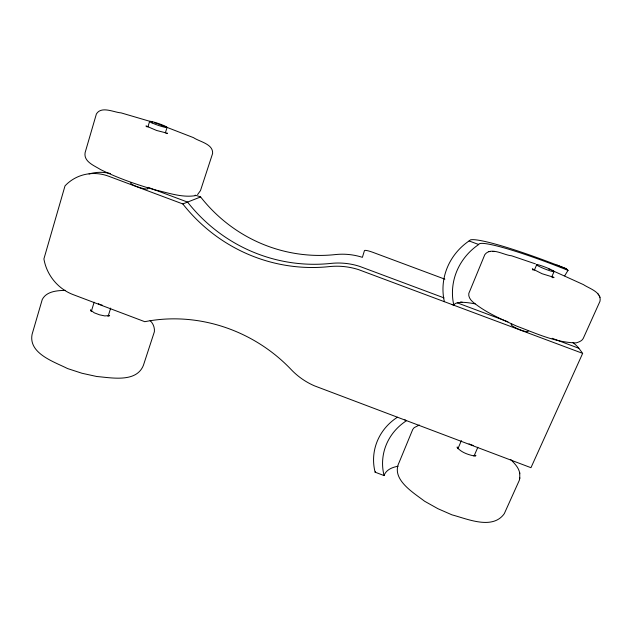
<?xml version="1.0" encoding="UTF-8"?>
<svg xmlns="http://www.w3.org/2000/svg" width="632" height="632" viewBox="0 0 632 632"><rect width="100%" height="100%" fill="white"/><g stroke="black" fill="none" stroke-linecap="round" stroke-linejoin="round"><path stroke-width="0.95" d="M419.356 425.012L414.165 427.651L412.736 429.452L399.155 462.379C390.576 479.348 413.881 492.921 424.578 501.223L437.889 508.689L452.014 514.867C467.151 518.801 492.51 530.311 504.281 513.69L519.417 480.083L519.757 477.666M519.749 473.724C519.251 468.02 514.472 463.367 510.664 459.496M533.092 270.322L533.139 270.117M90.566 310.517L90.637 310.051L90.739 310.881L90.495 310.004L94.247 312.816L99.556 314.823L104.841 315.929L109.66 315.542L109.257 315.921M457.339 447.59L457.149 446.982L457.623 448.056L457.378 447.685C461.005 451.959 466.843 454.289 472.799 455.664L475.857 455.553L474.988 455.822L475.738 455.285L475.13 456.02M91.285 311.513L94.136 302.207M147.88 127.032L149.602 121.431M108.04 316.561L110.687 308.084M165.3 133.06L167.061 127.411M457.923 448.712L461.392 440.607M534.38 270.117L536.702 264.69M473.929 456.296L477.855 447.259M551.712 277.006L554.043 271.642A9.361 0.908 21.5 0 0 541.719 265.859A9.361 0.908 21.5 0 0 540.328 267.012A9.361 0.908 21.5 0 0 554.043 271.642M582.664 353.367L530.959 467.688L314.61 385.899A69.338 67.3 17.5 0 1 302.088 378.947L300.153 377.549A69.338 67.3 17.5 0 1 291.249 369.649A151.68 139.593 30.6 0 0 144.783 321.696L73.17 294.63A43.94 40.835 53.3 0 1 43.908 258.915L65.009 185.887A44.54 41.57 57.2 0 1 108.704 176.249L182.814 203.946A172.71 167.275 -87.5 0 0 329.375 266.601A69.157 66.953 18 0 1 341.659 266.38L344.124 266.593A69.157 66.953 18 0 1 358.613 269.643L582.664 353.367L578.849 348.272A75.137 12.348 22.3 0 0 572.758 342.457M556.879 265.045L566.383 268.805L556.879 265.045A98.466 9.764 21.6 0 0 470.484 239.876L469.078 240.942A59.969 57.441 -17.3 0 0 444.391 301.693L444.604 301.456M452.157 304.537L453.839 305.224L455.182 303.534L458.113 302.57L462.498 302.317A86.221 14.457 22.6 0 1 475.13 303.873M398.065 466.242A82.002 29.467 25.7 0 0 384.082 475.588L375.108 472.175L375.527 471.685M197.571 194.593L200.502 190.548L212.621 153.45C213.268 143.914 199.483 141.75 193.503 137.65L157.953 123.88M166.493 133.565L167.535 133.265L156.61 130.476L145.968 125.91L146.592 126.787M552.834 277.748L553.837 277.353L542.114 273.735L532.349 268.821L532.997 269.619M182.814 203.946L200.628 196.955A158.324 153.513 -85.9 0 0 335.481 254.57A63.69 61.952 17.2 0 1 346.794 254.348L349.054 254.538A63.69 61.952 17.2 0 1 362.389 257.335L364.451 250.604A8.785 1.343 20.6 0 1 372.991 252.373L444.881 279.178M535.446 263.884L511.541 255.77C503.807 255.186 490.938 246.512 484.823 254.625L469.821 291.02C467.222 294.86 469.544 299.07 472.625 301.772C485.51 312.556 501.255 319.105 516.407 326.001C535.652 333.19 555.165 342.489 576.068 342.9C578.699 342.125 581.811 341.083 583.202 338.515L600.005 301.227C601.877 292.039 589.206 288.555 583.462 284.637L551.973 270.37M195.328 195.675C181.684 197.824 168.144 192.76 154.99 189.892C136.33 184.52 117.884 178.145 100.449 169.518C94.413 165.655 83.471 161.76 85.115 152.62L96.388 113.981C101.373 105.678 113.958 112.417 121.107 112.883L152.699 122.158M65.491 290.357C57.275 290.562 46.626 291.162 42.273 299.442L32.09 334.328C28.282 353.644 54.581 361.938 67.506 368.543L81.97 373.259L96.743 376.506C111.35 377.691 136.362 383.016 143.409 365.328L154.382 331.737C154.848 327.716 153.126 323.308 150.108 320.574M488.781 251.576L490.092 251.568M492.849 251.544L494.058 251.536M460.641 301.93L462.498 302.317M154.453 122.734L157.076 123.596M469.078 240.942L478.701 244.513A87.785 8.698 21.6 0 1 568.049 270.385A57.82 13.825 -68 0 0 564.716 275.805M148.062 187.333L187.554 202.082A168.87 163.609 -87.1 0 0 330.994 263.402A67.703 65.625 17.8 0 1 343.026 263.181L345.435 263.386A67.703 65.625 17.8 0 1 359.616 266.364L443.996 297.885M457.268 302.847L507.923 321.775M552.139 338.286L578.849 348.272M548.537 268.94L550.251 269.651M404.82 419.893L406.566 420.667A56.422 52.559 5.2 0 0 384.082 475.588M566.383 268.805L568.049 270.385M599.349 296.139L600.044 297.301M598.038 293.88L598.702 294.986M519.749 472.538L519.757 478.906M102.479 305.296A8.777 2.552 16.4 0 1 98.323 303.723M147.73 188.186A9.077 1.485 18.1 0 1 138.961 187.317A9.077 1.485 18.1 0 1 131.101 182.782M528.036 331.097A9.196 1.517 22.4 0 1 518.493 329.146A9.196 1.517 22.4 0 1 511.746 324.192M473.305 445.473A8.895 2.607 24.2 0 1 469.039 443.862M89.049 173.974A43.6 40.756 57.5 0 1 110.442 173.563M195.106 195.193A59.187 56.461 51.8 0 1 200.628 196.955M453.839 305.224A60.072 57.394 -17.4 0 1 478.701 244.513M375.108 472.175A56.359 52.575 6 0 1 397.441 417.215M553.837 277.353L553.221 277.432L553.743 277.44M152.091 122.964A9.227 0.893 19 0 0 166.745 127.545A9.227 0.893 19 0 0 156.159 122.774A9.227 0.893 19 0 0 152.091 122.964"/></g></svg>
